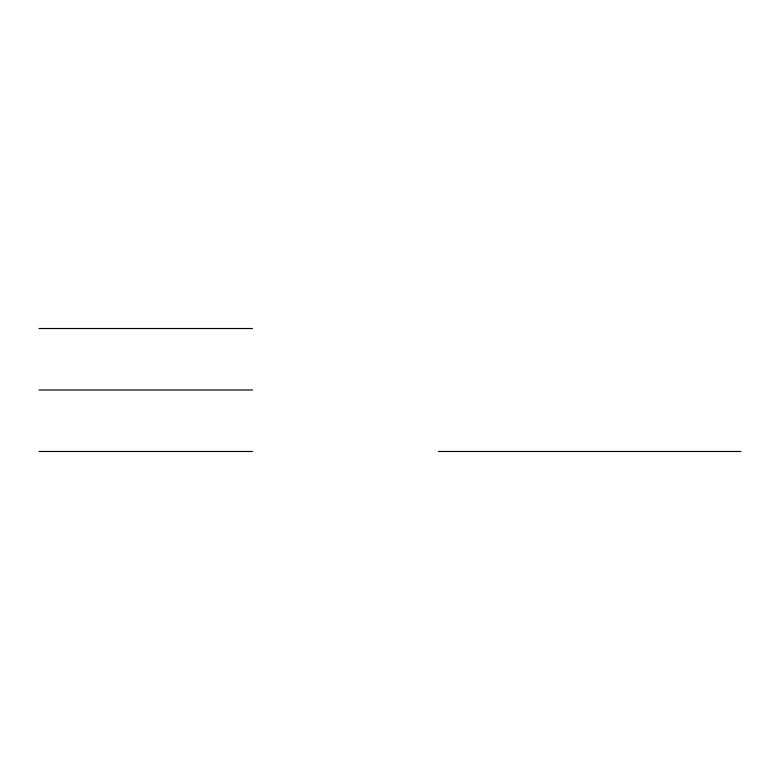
<?xml version="1.0" encoding="UTF-8"?>
<svg xmlns="http://www.w3.org/2000/svg" width="780" height="780" viewBox="0 0 780 780"><rect width="100%" height="100%" fill="white"/><g stroke="black" fill="none" stroke-linecap="round" stroke-linejoin="round"><path stroke-width="1.17" d="M39 328.517L252.486 328.517M39 390L252.486 390M39 451.483L252.486 451.483M438.331 451.483L741 451.483"/></g></svg>
